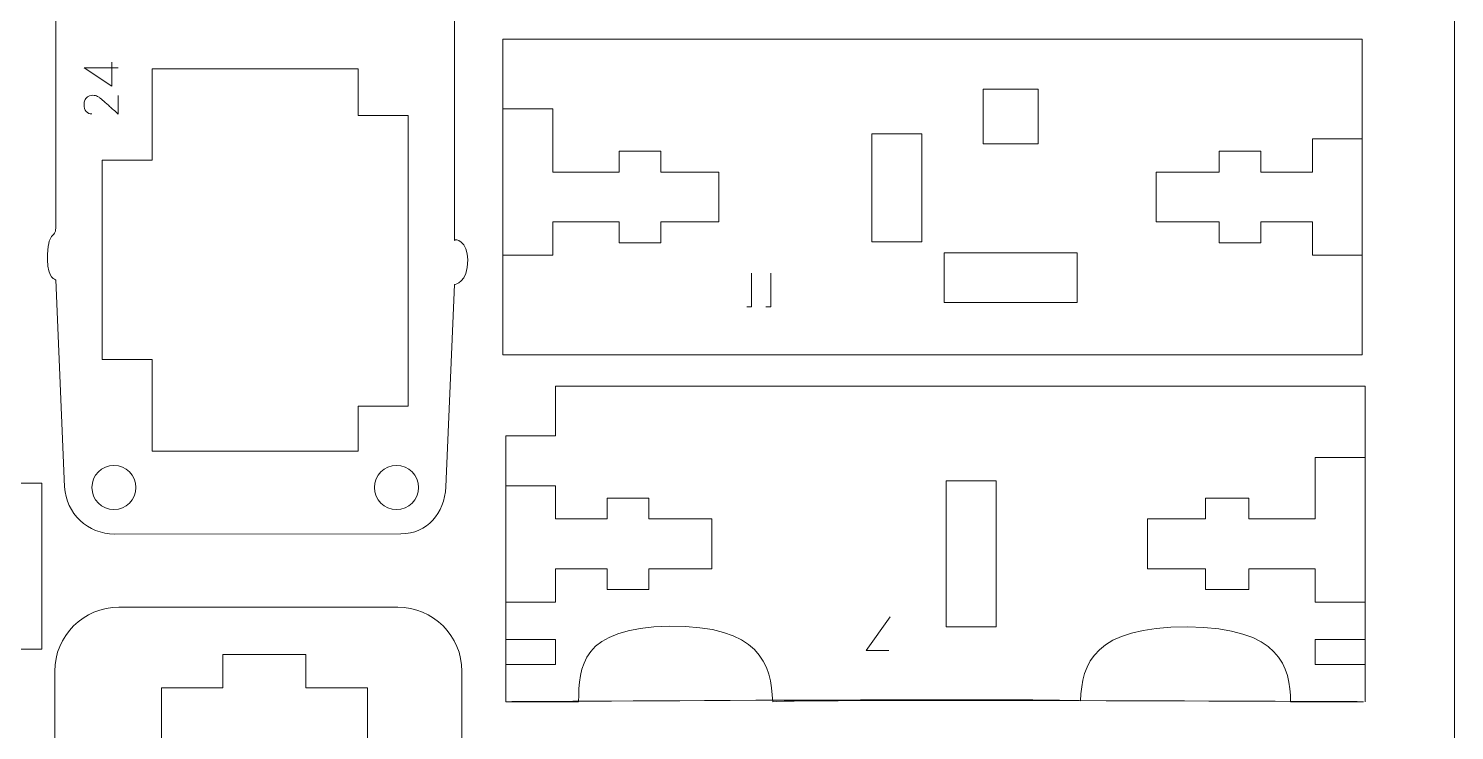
# Model space of a CAD drawing. Header units: millimetres. Extents: x 1 to 3601, y 1 to 1248.
# Drawn here: x 1198.6 to 1284.4, y 983.4 to 1025.7 of the extents above; entities that cross this region are included whole.
import ezdxf

# ---------------------------------------------------------------- set-up
doc = ezdxf.new("R2010")
doc.units = ezdxf.units.MM
doc.layers.get('0').update_dxf_attribs({"lineweight": 5})
doc.layers.add('MARCATGE', color=1, linetype='Continuous', lineweight=5)
doc.layers.add('TALL 1', color=4, linetype='Continuous', lineweight=5)

msp = doc.modelspace()

# ---------------------------------------------------------------- linework, layer by layer
at = {"lineweight": 9}
msp.add_lwpolyline([(1284.418, 915.61), (1284.418, 1215.61), (1084.418, 1215.61), (1084.418, 915.61), (1284.418, 915.61)], close=True, dxfattribs=at)
for points, knots in [([(1224.262, 1010.243), (1224.262, 1010.243), (1225.059, 1010.365), (1225.059, 1011.726), (1225.059, 1011.726), (1225.059, 1012.84), (1224.262, 1013.066), (1224.262, 1012.897), (1224.262, 1012.897), (1224.262, 1012.897), (1224.262, 1042.926), (1224.262, 1042.926), (1224.262, 1042.926), (1224.262, 1043.722), (1223.946, 1044.485), (1223.384, 1045.047), (1223.384, 1045.047), (1222.821, 1045.61), (1222.058, 1045.926), (1221.262, 1045.926), (1221.262, 1045.926), (1221.262, 1045.926), (1203.263, 1045.926), (1203.263, 1045.926), (1203.263, 1045.926), (1202.467, 1045.926), (1201.704, 1045.61), (1201.141, 1045.047), (1201.141, 1045.047), (1200.579, 1044.485), (1200.263, 1043.722), (1200.263, 1042.926), (1200.263, 1042.926), (1200.263, 1042.926), (1200.263, 1021.759), (1200.263, 1013.647), (1200.263, 1013.647), (1200.263, 1012.999), (1199.759, 1013.579), (1199.759, 1011.726), (1199.759, 1011.726), (1199.759, 1010.614), (1200.263, 1010.534), (1200.263, 1010.534), (1200.263, 1010.534), (1200.263, 1010.534), (1200.795, 998.069), (1200.795, 998.069), (1200.795, 998.069), (1200.878, 996.476), (1202.195, 995.226), (1203.791, 995.226), (1203.791, 995.226), (1203.791, 995.226), (1221.027, 995.24), (1221.027, 995.24), (1221.027, 995.24), (1222.622, 995.24), (1223.647, 996.476), (1223.73, 998.069), (1223.73, 998.069), (1223.73, 998.069), (1224.262, 1010.243), (1224.262, 1010.243)], [0, 0, 0, 0, 0.058824, 0.058824, 0.058824, 0.058824, 0.117647, 0.117647, 0.117647, 0.117647, 0.176471, 0.176471, 0.176471, 0.176471, 0.235294, 0.235294, 0.235294, 0.235294, 0.294118, 0.294118, 0.294118, 0.294118, 0.352941, 0.352941, 0.352941, 0.352941, 0.411765, 0.411765, 0.411765, 0.411765, 0.470588, 0.470588, 0.470588, 0.470588, 0.529412, 0.529412, 0.529412, 0.529412, 0.588235, 0.588235, 0.588235, 0.588235, 0.647059, 0.647059, 0.647059, 0.647059, 0.705882, 0.705882, 0.705882, 0.705882, 0.764706, 0.764706, 0.764706, 0.764706, 0.823529, 0.823529, 0.823529, 0.823529, 0.882353, 0.882353, 0.882353, 0.882353, 1, 1, 1, 1]), ([(1278.867, 1025.016), (1278.867, 1025.016), (1278.867, 1006.016), (1278.867, 1006.016), (1278.867, 1006.016), (1278.867, 1006.016), (1227.167, 1006.016), (1227.167, 1006.016), (1227.167, 1006.016), (1227.167, 1006.016), (1227.167, 1025.016), (1227.167, 1025.016), (1227.167, 1025.016), (1227.167, 1025.016), (1278.867, 1025.016), (1278.867, 1025.016)], [0, 0, 0, 0, 0.2, 0.2, 0.2, 0.2, 0.4, 0.4, 0.4, 0.4, 0.6, 0.6, 0.6, 0.6, 1, 1, 1, 1]), ([(1227.34, 985.137), (1227.34, 985.137), (1260.139, 985.355), (1261.924, 985.189), (1261.924, 985.189), (1261.988, 987.436), (1262.733, 989.663), (1268.352, 989.633), (1268.352, 989.633), (1273.971, 989.604), (1274.533, 987.197), (1274.56, 985.137), (1274.56, 985.137), (1274.56, 985.137), (1278.94, 985.137), (1278.94, 985.137), (1278.94, 985.137), (1278.94, 985.137), (1245.181, 985.302), (1243.397, 985.137), (1243.397, 985.137), (1243.333, 987.384), (1242.592, 989.739), (1237.204, 989.676), (1237.204, 989.676), (1231.816, 989.613), (1231.747, 987.197), (1231.72, 985.137), (1231.72, 985.137), (1231.72, 985.137), (1227.34, 985.137), (1227.34, 985.137), (1227.34, 985.137), (1227.34, 985.137), (1227.34, 1001.137), (1227.34, 1001.137), (1227.34, 1001.137), (1227.34, 1001.137), (1230.34, 1001.137), (1230.34, 1001.137), (1230.34, 1001.137), (1230.34, 1001.137), (1230.34, 1004.137), (1230.34, 1004.137), (1230.34, 1004.137), (1230.34, 1004.137), (1279.04, 1004.137), (1279.04, 1004.137), (1279.04, 1004.137), (1279.04, 1004.137), (1279.04, 985.137), (1279.04, 985.137)], [0, 0, 0, 0, 0.071429, 0.071429, 0.071429, 0.071429, 0.142857, 0.142857, 0.142857, 0.142857, 0.214286, 0.214286, 0.214286, 0.214286, 0.285714, 0.285714, 0.285714, 0.285714, 0.357143, 0.357143, 0.357143, 0.357143, 0.428571, 0.428571, 0.428571, 0.428571, 0.5, 0.5, 0.5, 0.5, 0.571429, 0.571429, 0.571429, 0.571429, 0.642857, 0.642857, 0.642857, 0.642857, 0.714286, 0.714286, 0.714286, 0.714286, 0.785714, 0.785714, 0.785714, 0.785714, 0.857143, 0.857143, 0.857143, 0.857143, 1, 1, 1, 1]), ([(1167.214, 999.647), (1167.214, 999.647), (1167.21, 999.62), (1167.21, 999.62), (1167.21, 999.62), (1167.21, 999.62), (1150.723, 999.62), (1150.723, 999.62), (1150.723, 999.62), (1150.723, 999.62), (1150.723, 999.595), (1150.723, 999.595), (1150.723, 999.595), (1150.723, 999.595), (1150.723, 998.295), (1150.723, 998.295), (1150.723, 998.295), (1150.723, 998.295), (1147.723, 998.295), (1147.723, 998.295), (1147.723, 998.295), (1147.723, 998.295), (1147.723, 985.295), (1147.723, 985.295), (1147.723, 985.295), (1147.723, 985.295), (1150.723, 985.295), (1150.723, 985.295), (1150.723, 985.295), (1150.723, 985.295), (1150.723, 966.295), (1150.723, 966.295), (1150.723, 966.295), (1150.723, 966.295), (1147.723, 966.295), (1147.723, 966.295), (1147.723, 966.295), (1147.723, 966.295), (1147.723, 961.295), (1147.723, 961.295), (1147.723, 961.295), (1147.723, 961.295), (1150.723, 961.295), (1150.723, 961.295), (1150.723, 961.295), (1150.723, 961.295), (1150.723, 958.295), (1150.723, 958.295), (1150.723, 958.295), (1150.723, 958.295), (1147.723, 958.295), (1147.723, 958.295), (1147.723, 958.295), (1147.723, 958.295), (1147.723, 953.295), (1147.723, 953.295), (1147.723, 953.295), (1147.723, 953.295), (1150.723, 953.295), (1150.723, 953.295), (1150.723, 953.295), (1150.723, 953.295), (1150.723, 951.995), (1150.723, 951.995), (1150.723, 951.995), (1150.723, 951.995), (1174.223, 951.995), (1174.223, 951.995), (1174.223, 951.995), (1174.223, 951.995), (1174.223, 961.895), (1174.223, 961.895), (1174.223, 961.895), (1174.223, 961.895), (1177.223, 961.895), (1177.223, 961.895), (1177.223, 961.895), (1177.223, 961.895), (1177.223, 951.995), (1177.223, 951.995), (1177.223, 951.995), (1177.223, 951.995), (1196.423, 951.995), (1196.423, 951.995), (1196.423, 951.995), (1196.423, 951.995), (1196.423, 953.295), (1196.423, 953.295), (1196.423, 953.295), (1196.423, 953.295), (1199.423, 953.295), (1199.423, 953.295), (1199.423, 953.295), (1199.423, 953.295), (1199.423, 968.295), (1199.423, 968.295), (1199.423, 968.295), (1199.423, 968.295), (1196.423, 968.295), (1196.423, 968.295), (1196.423, 968.295), (1196.423, 968.295), (1196.423, 988.295), (1196.423, 988.295), (1196.423, 988.295), (1196.423, 988.295), (1199.423, 988.295), (1199.423, 988.295), (1199.423, 988.295), (1199.423, 988.295), (1199.423, 998.295), (1199.423, 998.295), (1199.423, 998.295), (1199.423, 998.295), (1196.423, 998.295), (1196.423, 998.295), (1196.423, 998.295), (1196.423, 998.295), (1196.423, 999.595), (1196.423, 999.595), (1196.423, 999.595), (1196.423, 999.595), (1177.223, 999.595), (1177.223, 999.595), (1177.223, 999.595), (1177.223, 999.595), (1177.223, 997.125), (1177.223, 997.125), (1177.223, 997.125), (1177.223, 997.125), (1174.223, 997.125), (1174.223, 997.125), (1174.223, 997.125), (1174.223, 997.125), (1174.223, 999.62), (1174.223, 999.62), (1174.223, 999.62), (1174.223, 999.62), (1170.51, 999.62), (1170.51, 999.62), (1170.51, 999.62), (1170.51, 999.62), (1170.514, 999.647), (1170.514, 999.647), (1170.514, 999.647), (1170.514, 999.647), (1170.514, 1002.947), (1170.514, 1002.947), (1170.514, 1002.947), (1170.514, 1002.947), (1167.214, 1002.947), (1167.214, 1002.947), (1167.214, 1002.947), (1167.214, 1002.947), (1167.214, 999.647), (1167.214, 999.647)], [0, 0, 0, 0, 0.025, 0.025, 0.025, 0.025, 0.05, 0.05, 0.05, 0.05, 0.075, 0.075, 0.075, 0.075, 0.1, 0.1, 0.1, 0.1, 0.125, 0.125, 0.125, 0.125, 0.15, 0.15, 0.15, 0.15, 0.175, 0.175, 0.175, 0.175, 0.2, 0.2, 0.2, 0.2, 0.225, 0.225, 0.225, 0.225, 0.25, 0.25, 0.25, 0.25, 0.275, 0.275, 0.275, 0.275, 0.3, 0.3, 0.3, 0.3, 0.325, 0.325, 0.325, 0.325, 0.35, 0.35, 0.35, 0.35, 0.375, 0.375, 0.375, 0.375, 0.4, 0.4, 0.4, 0.4, 0.425, 0.425, 0.425, 0.425, 0.45, 0.45, 0.45, 0.45, 0.475, 0.475, 0.475, 0.475, 0.5, 0.5, 0.5, 0.5, 0.525, 0.525, 0.525, 0.525, 0.55, 0.55, 0.55, 0.55, 0.575, 0.575, 0.575, 0.575, 0.6, 0.6, 0.6, 0.6, 0.625, 0.625, 0.625, 0.625, 0.65, 0.65, 0.65, 0.65, 0.675, 0.675, 0.675, 0.675, 0.7, 0.7, 0.7, 0.7, 0.725, 0.725, 0.725, 0.725, 0.75, 0.75, 0.75, 0.75, 0.775, 0.775, 0.775, 0.775, 0.8, 0.8, 0.8, 0.8, 0.825, 0.825, 0.825, 0.825, 0.85, 0.85, 0.85, 0.85, 0.875, 0.875, 0.875, 0.875, 0.9, 0.9, 0.9, 0.9, 0.925, 0.925, 0.925, 0.925, 0.95, 0.95, 0.95, 0.95, 1, 1, 1, 1]), ([(1200.201, 986.966), (1200.201, 986.966), (1200.201, 962.765), (1200.201, 962.765), (1200.201, 962.765), (1200.201, 960.64), (1201.939, 958.902), (1204.064, 958.902), (1204.064, 958.902), (1204.064, 958.902), (1220.838, 958.902), (1220.838, 958.902), (1220.838, 958.902), (1222.963, 958.902), (1224.701, 960.64), (1224.701, 962.765), (1224.701, 962.765), (1224.701, 962.765), (1224.701, 986.966), (1224.701, 986.966), (1224.701, 986.966), (1224.701, 989.09), (1222.963, 990.829), (1220.838, 990.829), (1220.838, 990.829), (1220.838, 990.829), (1204.064, 990.829), (1204.064, 990.829), (1204.064, 990.829), (1201.939, 990.829), (1200.201, 989.09), (1200.201, 986.966)], [0, 0, 0, 0, 0.111111, 0.111111, 0.111111, 0.111111, 0.222222, 0.222222, 0.222222, 0.222222, 0.333333, 0.333333, 0.333333, 0.333333, 0.444444, 0.444444, 0.444444, 0.444444, 0.555556, 0.555556, 0.555556, 0.555556, 0.666667, 0.666667, 0.666667, 0.666667, 0.777778, 0.777778, 0.777778, 0.777778, 1, 1, 1, 1])]:
    msp.add_open_spline(points, degree=3, knots=knots, dxfattribs=at)
at = {"layer": 'MARCATGE', "lineweight": 9}
for points, knots in [([(1201.968, 1023.294), (1201.968, 1023.294), (1203.63, 1022.182), (1203.63, 1022.182), (1203.63, 1022.182), (1203.63, 1022.182), (1203.63, 1023.624), (1203.63, 1023.624), (1203.63, 1023.624), (1203.63, 1023.624), (1203.63, 1022.182), (1203.63, 1022.182), (1203.63, 1022.182), (1203.63, 1022.182), (1201.968, 1023.294), (1201.968, 1023.294), (1201.968, 1023.294), (1201.968, 1023.294), (1204.014, 1023.294), (1204.014, 1023.294), (1204.014, 1023.294), (1204.014, 1023.294), (1201.968, 1023.294), (1201.968, 1023.294)], [0, 0, 0, 0, 0.142857, 0.142857, 0.142857, 0.142857, 0.285714, 0.285714, 0.285714, 0.285714, 0.428571, 0.428571, 0.428571, 0.428571, 0.571429, 0.571429, 0.571429, 0.571429, 0.714286, 0.714286, 0.714286, 0.714286, 1, 1, 1, 1]), ([(1204.014, 1020.511), (1203.826, 1020.681), (1203.655, 1020.834), (1203.503, 1020.971), (1203.503, 1020.971), (1203.439, 1021.03), (1203.375, 1021.088), (1203.311, 1021.145), (1203.311, 1021.145), (1203.247, 1021.202), (1203.189, 1021.254), (1203.136, 1021.3), (1203.136, 1021.3), (1203.083, 1021.346), (1203.039, 1021.385), (1203.002, 1021.416), (1203.002, 1021.416), (1202.965, 1021.447), (1202.942, 1021.465), (1202.933, 1021.471), (1202.933, 1021.471), (1202.914, 1021.482), (1202.892, 1021.497), (1202.866, 1021.516), (1202.866, 1021.516), (1202.841, 1021.535), (1202.811, 1021.553), (1202.776, 1021.571), (1202.776, 1021.571), (1202.741, 1021.589), (1202.7, 1021.604), (1202.653, 1021.618), (1202.653, 1021.618), (1202.606, 1021.631), (1202.552, 1021.637), (1202.49, 1021.637), (1202.49, 1021.637), (1202.428, 1021.637), (1202.365, 1021.627), (1202.303, 1021.606), (1202.303, 1021.606), (1202.241, 1021.586), (1202.185, 1021.554), (1202.135, 1021.51), (1202.135, 1021.51), (1202.086, 1021.467), (1202.045, 1021.411), (1202.014, 1021.342), (1202.014, 1021.342), (1201.983, 1021.274), (1201.968, 1021.191), (1201.968, 1021.093), (1201.968, 1021.093), (1201.969, 1020.895), (1202.013, 1020.75), (1202.097, 1020.657), (1202.097, 1020.657), (1202.182, 1020.564), (1202.294, 1020.517), (1202.433, 1020.517), (1202.433, 1020.517), (1202.294, 1020.517), (1202.182, 1020.564), (1202.097, 1020.657), (1202.097, 1020.657), (1202.013, 1020.75), (1201.969, 1020.895), (1201.968, 1021.093), (1201.968, 1021.093), (1201.968, 1021.191), (1201.983, 1021.274), (1202.014, 1021.342), (1202.014, 1021.342), (1202.045, 1021.411), (1202.086, 1021.467), (1202.135, 1021.51), (1202.135, 1021.51), (1202.185, 1021.554), (1202.241, 1021.586), (1202.303, 1021.606), (1202.303, 1021.606), (1202.365, 1021.627), (1202.428, 1021.637), (1202.49, 1021.637), (1202.49, 1021.637), (1202.552, 1021.637), (1202.606, 1021.631), (1202.653, 1021.618), (1202.653, 1021.618), (1202.7, 1021.604), (1202.741, 1021.589), (1202.776, 1021.571), (1202.776, 1021.571), (1202.811, 1021.553), (1202.841, 1021.535), (1202.866, 1021.516), (1202.866, 1021.516), (1202.892, 1021.497), (1202.914, 1021.482), (1202.933, 1021.471), (1202.933, 1021.471), (1202.942, 1021.465), (1202.965, 1021.447), (1203.002, 1021.416), (1203.002, 1021.416), (1203.039, 1021.385), (1203.083, 1021.346), (1203.136, 1021.3), (1203.136, 1021.3), (1203.189, 1021.254), (1203.247, 1021.202), (1203.311, 1021.145), (1203.311, 1021.145), (1203.375, 1021.088), (1203.439, 1021.03), (1203.503, 1020.971), (1203.503, 1020.971), (1203.655, 1020.834), (1203.826, 1020.681), (1204.014, 1020.511), (1204.014, 1020.511), (1204.014, 1020.511), (1204.014, 1021.623), (1204.014, 1021.623), (1204.014, 1021.623), (1204.014, 1021.623), (1204.014, 1020.511), (1204.014, 1020.511)], [0, 0, 0, 0, 0.030303, 0.030303, 0.030303, 0.030303, 0.060606, 0.060606, 0.060606, 0.060606, 0.090909, 0.090909, 0.090909, 0.090909, 0.121212, 0.121212, 0.121212, 0.121212, 0.151515, 0.151515, 0.151515, 0.151515, 0.181818, 0.181818, 0.181818, 0.181818, 0.212121, 0.212121, 0.212121, 0.212121, 0.242424, 0.242424, 0.242424, 0.242424, 0.272727, 0.272727, 0.272727, 0.272727, 0.30303, 0.30303, 0.30303, 0.30303, 0.333333, 0.333333, 0.333333, 0.333333, 0.363636, 0.363636, 0.363636, 0.363636, 0.393939, 0.393939, 0.393939, 0.393939, 0.424242, 0.424242, 0.424242, 0.424242, 0.454545, 0.454545, 0.454545, 0.454545, 0.484848, 0.484848, 0.484848, 0.484848, 0.515152, 0.515152, 0.515152, 0.515152, 0.545455, 0.545455, 0.545455, 0.545455, 0.575758, 0.575758, 0.575758, 0.575758, 0.606061, 0.606061, 0.606061, 0.606061, 0.636364, 0.636364, 0.636364, 0.636364, 0.666667, 0.666667, 0.666667, 0.666667, 0.69697, 0.69697, 0.69697, 0.69697, 0.727273, 0.727273, 0.727273, 0.727273, 0.757576, 0.757576, 0.757576, 0.757576, 0.787879, 0.787879, 0.787879, 0.787879, 0.818182, 0.818182, 0.818182, 0.818182, 0.848485, 0.848485, 0.848485, 0.848485, 0.878788, 0.878788, 0.878788, 0.878788, 0.909091, 0.909091, 0.909091, 0.909091, 0.939394, 0.939394, 0.939394, 0.939394, 1, 1, 1, 1]), ([(1242.124, 1008.898), (1242.124, 1008.898), (1241.833, 1008.898), (1241.833, 1008.898), (1241.833, 1008.898), (1241.833, 1008.898), (1242.124, 1008.898), (1242.124, 1008.898), (1242.124, 1008.898), (1242.124, 1008.898), (1242.124, 1010.93), (1242.124, 1010.93), (1242.124, 1010.93), (1242.124, 1010.93), (1242.124, 1008.898), (1242.124, 1008.898)], [0, 0, 0, 0, 0.2, 0.2, 0.2, 0.2, 0.4, 0.4, 0.4, 0.4, 0.6, 0.6, 0.6, 0.6, 1, 1, 1, 1]), ([(1243.283, 1008.898), (1243.283, 1008.898), (1242.993, 1008.898), (1242.993, 1008.898), (1242.993, 1008.898), (1242.993, 1008.898), (1243.283, 1008.898), (1243.283, 1008.898), (1243.283, 1008.898), (1243.283, 1008.898), (1243.283, 1010.93), (1243.283, 1010.93), (1243.283, 1010.93), (1243.283, 1010.93), (1243.283, 1008.898), (1243.283, 1008.898)], [0, 0, 0, 0, 0.2, 0.2, 0.2, 0.2, 0.4, 0.4, 0.4, 0.4, 0.6, 0.6, 0.6, 0.6, 1, 1, 1, 1]), ([(1249.014, 988.22), (1249.014, 988.22), (1250.468, 990.252), (1250.468, 990.252), (1250.468, 990.252), (1250.468, 990.252), (1249.014, 988.22), (1249.014, 988.22), (1249.014, 988.22), (1249.014, 988.22), (1250.392, 988.22), (1250.392, 988.22), (1250.392, 988.22), (1250.392, 988.22), (1249.014, 988.22), (1249.014, 988.22)], [0, 0, 0, 0, 0.2, 0.2, 0.2, 0.2, 0.4, 0.4, 0.4, 0.4, 0.6, 0.6, 0.6, 0.6, 1, 1, 1, 1])]:
    msp.add_open_spline(points, degree=3, knots=knots, dxfattribs=at)
at = {"layer": 'TALL 1', "lineweight": 9}
for points, knots in [([(1218.462, 1020.476), (1218.462, 1020.476), (1218.462, 1020.426), (1218.462, 1020.426), (1218.462, 1020.426), (1218.462, 1020.426), (1221.462, 1020.426), (1221.462, 1020.426), (1221.462, 1020.426), (1221.462, 1020.426), (1221.462, 1002.926), (1221.462, 1002.926), (1221.462, 1002.926), (1221.462, 1002.926), (1218.462, 1002.926), (1218.462, 1002.926), (1218.462, 1002.926), (1218.462, 1002.926), (1218.462, 1000.226), (1218.462, 1000.226), (1218.462, 1000.226), (1218.462, 1000.226), (1206.063, 1000.226), (1206.063, 1000.226), (1206.063, 1000.226), (1206.063, 1000.226), (1206.063, 1005.726), (1206.063, 1005.726), (1206.063, 1005.726), (1206.063, 1005.726), (1203.063, 1005.726), (1203.063, 1005.726), (1203.063, 1005.726), (1203.063, 1005.726), (1203.063, 1017.726), (1203.063, 1017.726), (1203.063, 1017.726), (1203.063, 1017.726), (1206.063, 1017.726), (1206.063, 1017.726), (1206.063, 1017.726), (1206.063, 1017.726), (1206.063, 1023.226), (1206.063, 1023.226), (1206.063, 1023.226), (1206.063, 1023.226), (1218.462, 1023.226), (1218.462, 1023.226), (1218.462, 1023.226), (1218.462, 1023.226), (1218.462, 1020.476), (1218.462, 1020.476)], [0, 0, 0, 0, 0.071429, 0.071429, 0.071429, 0.071429, 0.142857, 0.142857, 0.142857, 0.142857, 0.214286, 0.214286, 0.214286, 0.214286, 0.285714, 0.285714, 0.285714, 0.285714, 0.357143, 0.357143, 0.357143, 0.357143, 0.428571, 0.428571, 0.428571, 0.428571, 0.5, 0.5, 0.5, 0.5, 0.571429, 0.571429, 0.571429, 0.571429, 0.642857, 0.642857, 0.642857, 0.642857, 0.714286, 0.714286, 0.714286, 0.714286, 0.785714, 0.785714, 0.785714, 0.785714, 0.857143, 0.857143, 0.857143, 0.857143, 1, 1, 1, 1]), ([(1259.363, 1018.716), (1259.363, 1018.716), (1259.363, 1022.016), (1259.363, 1022.016), (1259.363, 1022.016), (1259.363, 1022.016), (1256.063, 1022.016), (1256.063, 1022.016), (1256.063, 1022.016), (1256.063, 1022.016), (1256.063, 1018.716), (1256.063, 1018.716), (1256.063, 1018.716), (1256.063, 1018.716), (1259.363, 1018.716), (1259.363, 1018.716)], [0, 0, 0, 0, 0.2, 0.2, 0.2, 0.2, 0.4, 0.4, 0.4, 0.4, 0.6, 0.6, 0.6, 0.6, 1, 1, 1, 1]), ([(1227.167, 1012.016), (1227.167, 1012.016), (1230.167, 1012.016), (1230.167, 1012.016), (1230.167, 1012.016), (1230.167, 1012.016), (1230.167, 1014.016), (1230.167, 1014.016), (1230.167, 1014.016), (1230.167, 1014.016), (1234.167, 1014.016), (1234.167, 1014.016), (1234.167, 1014.016), (1234.167, 1014.016), (1234.167, 1012.766), (1234.167, 1012.766), (1234.167, 1012.766), (1234.167, 1012.766), (1236.667, 1012.766), (1236.667, 1012.766), (1236.667, 1012.766), (1236.667, 1012.766), (1236.667, 1014.016), (1236.667, 1014.016), (1236.667, 1014.016), (1236.667, 1014.016), (1240.167, 1014.016), (1240.167, 1014.016), (1240.167, 1014.016), (1240.167, 1014.016), (1240.167, 1017.016), (1240.167, 1017.016), (1240.167, 1017.016), (1240.167, 1017.016), (1236.667, 1017.016), (1236.667, 1017.016), (1236.667, 1017.016), (1236.667, 1017.016), (1236.667, 1018.266), (1236.667, 1018.266), (1236.667, 1018.266), (1236.667, 1018.266), (1234.167, 1018.266), (1234.167, 1018.266), (1234.167, 1018.266), (1234.167, 1018.266), (1234.167, 1017.016), (1234.167, 1017.016), (1234.167, 1017.016), (1234.167, 1017.016), (1230.167, 1017.016), (1230.167, 1017.016), (1230.167, 1017.016), (1230.167, 1017.016), (1230.167, 1020.816), (1230.167, 1020.816), (1230.167, 1020.816), (1230.167, 1020.816), (1227.167, 1020.816), (1227.167, 1020.816)], [0, 0, 0, 0, 0.0625, 0.0625, 0.0625, 0.0625, 0.125, 0.125, 0.125, 0.125, 0.1875, 0.1875, 0.1875, 0.1875, 0.25, 0.25, 0.25, 0.25, 0.3125, 0.3125, 0.3125, 0.3125, 0.375, 0.375, 0.375, 0.375, 0.4375, 0.4375, 0.4375, 0.4375, 0.5, 0.5, 0.5, 0.5, 0.5625, 0.5625, 0.5625, 0.5625, 0.625, 0.625, 0.625, 0.625, 0.6875, 0.6875, 0.6875, 0.6875, 0.75, 0.75, 0.75, 0.75, 0.8125, 0.8125, 0.8125, 0.8125, 0.875, 0.875, 0.875, 0.875, 1, 1, 1, 1]), ([(1252.367, 1019.316), (1252.367, 1019.316), (1249.367, 1019.316), (1249.367, 1019.316), (1249.367, 1019.316), (1249.367, 1019.316), (1249.367, 1012.816), (1249.367, 1012.816), (1249.367, 1012.816), (1249.367, 1012.816), (1252.367, 1012.816), (1252.367, 1012.816), (1252.367, 1012.816), (1252.367, 1012.816), (1252.367, 1019.316), (1252.367, 1019.316)], [0, 0, 0, 0, 0.2, 0.2, 0.2, 0.2, 0.4, 0.4, 0.4, 0.4, 0.6, 0.6, 0.6, 0.6, 1, 1, 1, 1]), ([(1275.867, 1019.016), (1275.867, 1019.016), (1275.867, 1017.016), (1275.867, 1017.016), (1275.867, 1017.016), (1275.867, 1017.016), (1275.867, 1019.016), (1275.867, 1019.016), (1275.867, 1019.016), (1275.867, 1019.016), (1278.867, 1019.016), (1278.867, 1019.016)], [0, 0, 0, 0, 0.25, 0.25, 0.25, 0.25, 0.5, 0.5, 0.5, 0.5, 1, 1, 1, 1]), ([(1275.867, 1017.016), (1275.867, 1017.016), (1272.767, 1017.016), (1272.767, 1017.016), (1272.767, 1017.016), (1272.767, 1017.016), (1272.767, 1018.266), (1272.767, 1018.266), (1272.767, 1018.266), (1272.767, 1018.266), (1270.267, 1018.266), (1270.267, 1018.266), (1270.267, 1018.266), (1270.267, 1018.266), (1270.267, 1017.016), (1270.267, 1017.016), (1270.267, 1017.016), (1270.267, 1017.016), (1266.467, 1017.016), (1266.467, 1017.016), (1266.467, 1017.016), (1266.467, 1017.016), (1266.467, 1014.016), (1266.467, 1014.016), (1266.467, 1014.016), (1266.467, 1014.016), (1270.267, 1014.016), (1270.267, 1014.016), (1270.267, 1014.016), (1270.267, 1014.016), (1270.267, 1012.766), (1270.267, 1012.766), (1270.267, 1012.766), (1270.267, 1012.766), (1272.767, 1012.766), (1272.767, 1012.766), (1272.767, 1012.766), (1272.767, 1012.766), (1272.767, 1014.016), (1272.767, 1014.016), (1272.767, 1014.016), (1272.767, 1014.016), (1275.867, 1014.016), (1275.867, 1014.016)], [0, 0, 0, 0, 0.083333, 0.083333, 0.083333, 0.083333, 0.166667, 0.166667, 0.166667, 0.166667, 0.25, 0.25, 0.25, 0.25, 0.333333, 0.333333, 0.333333, 0.333333, 0.416667, 0.416667, 0.416667, 0.416667, 0.5, 0.5, 0.5, 0.5, 0.583333, 0.583333, 0.583333, 0.583333, 0.666667, 0.666667, 0.666667, 0.666667, 0.75, 0.75, 0.75, 0.75, 0.833333, 0.833333, 0.833333, 0.833333, 1, 1, 1, 1]), ([(1278.867, 1012.016), (1278.867, 1012.016), (1275.867, 1012.016), (1275.867, 1012.016), (1275.867, 1012.016), (1275.867, 1012.016), (1275.867, 1014.016), (1275.867, 1014.016), (1275.867, 1014.016), (1275.867, 1014.016), (1275.867, 1012.016), (1275.867, 1012.016)], [0, 0, 0, 0, 0.25, 0.25, 0.25, 0.25, 0.5, 0.5, 0.5, 0.5, 1, 1, 1, 1]), ([(1261.713, 1009.157), (1261.713, 1009.157), (1261.713, 1012.157), (1261.713, 1012.157), (1261.713, 1012.157), (1261.713, 1012.157), (1253.713, 1012.157), (1253.713, 1012.157), (1253.713, 1012.157), (1253.713, 1012.157), (1253.713, 1009.157), (1253.713, 1009.157), (1253.713, 1009.157), (1253.713, 1009.157), (1261.713, 1009.157), (1261.713, 1009.157)], [0, 0, 0, 0, 0.2, 0.2, 0.2, 0.2, 0.4, 0.4, 0.4, 0.4, 0.6, 0.6, 0.6, 0.6, 1, 1, 1, 1]), ([(1279.04, 991.137), (1279.04, 991.137), (1276.04, 991.137), (1276.04, 991.137), (1276.04, 991.137), (1276.04, 991.137), (1276.04, 993.137), (1276.04, 993.137), (1276.04, 993.137), (1276.04, 993.137), (1272.04, 993.137), (1272.04, 993.137), (1272.04, 993.137), (1272.04, 993.137), (1272.04, 991.887), (1272.04, 991.887), (1272.04, 991.887), (1272.04, 991.887), (1271.94, 991.887), (1271.94, 991.887), (1271.94, 991.887), (1271.94, 991.887), (1269.44, 991.887), (1269.44, 991.887), (1269.44, 991.887), (1269.44, 991.887), (1269.44, 993.137), (1269.44, 993.137), (1269.44, 993.137), (1269.44, 993.137), (1265.94, 993.137), (1265.94, 993.137), (1265.94, 993.137), (1265.94, 993.137), (1265.94, 996.137), (1265.94, 996.137), (1265.94, 996.137), (1265.94, 996.137), (1269.44, 996.137), (1269.44, 996.137), (1269.44, 996.137), (1269.44, 996.137), (1269.44, 997.387), (1269.44, 997.387), (1269.44, 997.387), (1269.44, 997.387), (1271.94, 997.387), (1271.94, 997.387), (1271.94, 997.387), (1271.94, 997.387), (1272.04, 997.387), (1272.04, 997.387), (1272.04, 997.387), (1272.04, 997.387), (1272.04, 996.137), (1272.04, 996.137), (1272.04, 996.137), (1272.04, 996.137), (1276.04, 996.137), (1276.04, 996.137), (1276.04, 996.137), (1276.04, 996.137), (1276.04, 999.837), (1276.04, 999.837), (1276.04, 999.837), (1276.04, 999.837), (1279.04, 999.837), (1279.04, 999.837)], [0, 0, 0, 0, 0.055556, 0.055556, 0.055556, 0.055556, 0.111111, 0.111111, 0.111111, 0.111111, 0.166667, 0.166667, 0.166667, 0.166667, 0.222222, 0.222222, 0.222222, 0.222222, 0.277778, 0.277778, 0.277778, 0.277778, 0.333333, 0.333333, 0.333333, 0.333333, 0.388889, 0.388889, 0.388889, 0.388889, 0.444444, 0.444444, 0.444444, 0.444444, 0.5, 0.5, 0.5, 0.5, 0.555556, 0.555556, 0.555556, 0.555556, 0.611111, 0.611111, 0.611111, 0.611111, 0.666667, 0.666667, 0.666667, 0.666667, 0.722222, 0.722222, 0.722222, 0.722222, 0.777778, 0.777778, 0.777778, 0.777778, 0.833333, 0.833333, 0.833333, 0.833333, 0.888889, 0.888889, 0.888889, 0.888889, 1, 1, 1, 1]), ([(1203.763, 996.701), (1204.494, 996.701), (1205.088, 997.294), (1205.088, 998.026), (1205.088, 998.026), (1205.088, 998.758), (1204.494, 999.351), (1203.763, 999.351), (1203.763, 999.351), (1203.031, 999.351), (1202.438, 998.758), (1202.438, 998.026), (1202.438, 998.026), (1202.438, 997.294), (1203.031, 996.701), (1203.763, 996.701)], [0, 0, 0, 0, 0.2, 0.2, 0.2, 0.2, 0.4, 0.4, 0.4, 0.4, 0.6, 0.6, 0.6, 0.6, 1, 1, 1, 1]), ([(1220.762, 996.701), (1221.494, 996.701), (1222.088, 997.294), (1222.088, 998.026), (1222.088, 998.026), (1222.088, 998.758), (1221.494, 999.351), (1220.763, 999.351), (1220.763, 999.351), (1220.031, 999.351), (1219.438, 998.758), (1219.438, 998.026), (1219.438, 998.026), (1219.438, 997.294), (1220.031, 996.701), (1220.762, 996.701)], [0, 0, 0, 0, 0.2, 0.2, 0.2, 0.2, 0.4, 0.4, 0.4, 0.4, 0.6, 0.6, 0.6, 0.6, 1, 1, 1, 1]), ([(1227.34, 998.137), (1227.34, 998.137), (1230.34, 998.137), (1230.34, 998.137), (1230.34, 998.137), (1230.34, 998.137), (1230.34, 996.137), (1230.34, 996.137), (1230.34, 996.137), (1230.34, 996.137), (1233.44, 996.137), (1233.44, 996.137), (1233.44, 996.137), (1233.44, 996.137), (1233.44, 997.387), (1233.44, 997.387), (1233.44, 997.387), (1233.44, 997.387), (1235.94, 997.387), (1235.94, 997.387), (1235.94, 997.387), (1235.94, 997.387), (1235.94, 996.137), (1235.94, 996.137), (1235.94, 996.137), (1235.94, 996.137), (1239.74, 996.137), (1239.74, 996.137), (1239.74, 996.137), (1239.74, 996.137), (1239.74, 993.137), (1239.74, 993.137), (1239.74, 993.137), (1239.74, 993.137), (1235.94, 993.137), (1235.94, 993.137), (1235.94, 993.137), (1235.94, 993.137), (1235.94, 991.887), (1235.94, 991.887), (1235.94, 991.887), (1235.94, 991.887), (1233.44, 991.887), (1233.44, 991.887), (1233.44, 991.887), (1233.44, 991.887), (1233.44, 993.137), (1233.44, 993.137), (1233.44, 993.137), (1233.44, 993.137), (1230.34, 993.137), (1230.34, 993.137), (1230.34, 993.137), (1230.34, 993.137), (1230.34, 991.137), (1230.34, 991.137), (1230.34, 991.137), (1230.34, 991.137), (1227.34, 991.137), (1227.34, 991.137)], [0, 0, 0, 0, 0.0625, 0.0625, 0.0625, 0.0625, 0.125, 0.125, 0.125, 0.125, 0.1875, 0.1875, 0.1875, 0.1875, 0.25, 0.25, 0.25, 0.25, 0.3125, 0.3125, 0.3125, 0.3125, 0.375, 0.375, 0.375, 0.375, 0.4375, 0.4375, 0.4375, 0.4375, 0.5, 0.5, 0.5, 0.5, 0.5625, 0.5625, 0.5625, 0.5625, 0.625, 0.625, 0.625, 0.625, 0.6875, 0.6875, 0.6875, 0.6875, 0.75, 0.75, 0.75, 0.75, 0.8125, 0.8125, 0.8125, 0.8125, 0.875, 0.875, 0.875, 0.875, 1, 1, 1, 1]), ([(1253.84, 989.637), (1253.84, 989.637), (1256.84, 989.637), (1256.84, 989.637), (1256.84, 989.637), (1256.84, 989.637), (1256.84, 998.437), (1256.84, 998.437), (1256.84, 998.437), (1256.84, 998.437), (1253.84, 998.437), (1253.84, 998.437), (1253.84, 998.437), (1253.84, 998.437), (1253.84, 989.637), (1253.84, 989.637)], [0, 0, 0, 0, 0.2, 0.2, 0.2, 0.2, 0.4, 0.4, 0.4, 0.4, 0.6, 0.6, 0.6, 0.6, 1, 1, 1, 1]), ([(1227.34, 987.384), (1227.34, 987.384), (1227.34, 988.884), (1227.34, 988.884), (1227.34, 988.884), (1227.34, 988.884), (1230.34, 988.884), (1230.34, 988.884), (1230.34, 988.884), (1230.34, 988.884), (1230.34, 987.384), (1230.34, 987.384), (1230.34, 987.384), (1230.34, 987.384), (1227.34, 987.384), (1227.34, 987.384)], [0, 0, 0, 0, 0.2, 0.2, 0.2, 0.2, 0.4, 0.4, 0.4, 0.4, 0.6, 0.6, 0.6, 0.6, 1, 1, 1, 1]), ([(1276.04, 987.384), (1276.04, 987.384), (1276.04, 988.884), (1276.04, 988.884), (1276.04, 988.884), (1276.04, 988.884), (1279.04, 988.884), (1279.04, 988.884), (1279.04, 988.884), (1279.04, 988.884), (1279.04, 987.384), (1279.04, 987.384), (1279.04, 987.384), (1279.04, 987.384), (1276.04, 987.384), (1276.04, 987.384)], [0, 0, 0, 0, 0.2, 0.2, 0.2, 0.2, 0.4, 0.4, 0.4, 0.4, 0.6, 0.6, 0.6, 0.6, 1, 1, 1, 1]), ([(1206.618, 985.973), (1206.618, 985.973), (1206.618, 962.973), (1206.618, 962.973), (1206.618, 962.973), (1206.618, 962.973), (1219.018, 962.973), (1219.018, 962.973), (1219.018, 962.973), (1219.018, 962.973), (1219.018, 985.973), (1219.018, 985.973), (1219.018, 985.973), (1219.018, 985.973), (1215.318, 985.973), (1215.318, 985.973), (1215.318, 985.973), (1215.318, 985.973), (1215.318, 987.973), (1215.318, 987.973), (1215.318, 987.973), (1215.318, 987.973), (1210.318, 987.973), (1210.318, 987.973), (1210.318, 987.973), (1210.318, 987.973), (1210.318, 985.973), (1210.318, 985.973), (1210.318, 985.973), (1210.318, 985.973), (1206.618, 985.973), (1206.618, 985.973)], [0, 0, 0, 0, 0.111111, 0.111111, 0.111111, 0.111111, 0.222222, 0.222222, 0.222222, 0.222222, 0.333333, 0.333333, 0.333333, 0.333333, 0.444444, 0.444444, 0.444444, 0.444444, 0.555556, 0.555556, 0.555556, 0.555556, 0.666667, 0.666667, 0.666667, 0.666667, 0.777778, 0.777778, 0.777778, 0.777778, 1, 1, 1, 1])]:
    msp.add_open_spline(points, degree=3, knots=knots, dxfattribs=at)

doc.saveas('drawing.dxf')
